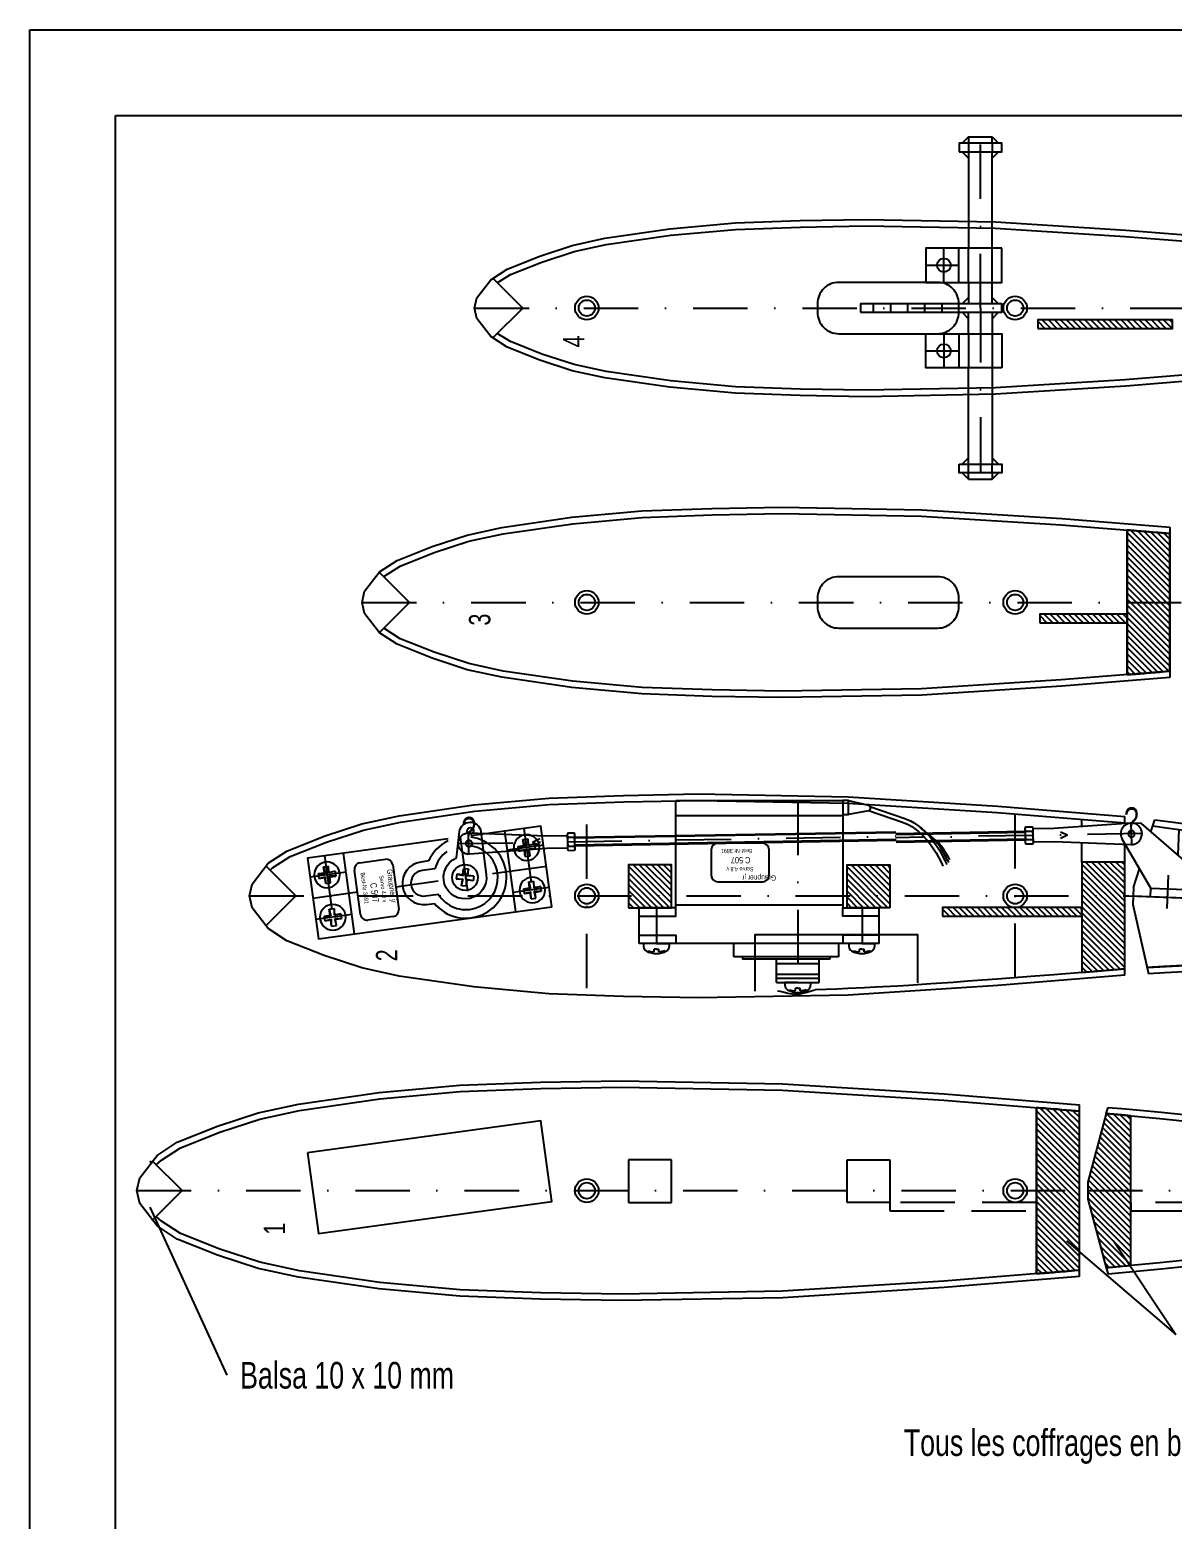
# Model space of a CAD drawing. Header units: millimetres. Extents: x 109 to 38194, y -453 to 956.
# Drawn here: x 135.9 to 402.6, y 608.4 to 956.3 of the extents above; entities that cross this region are included whole.
import ezdxf

# ---------------------------------------------------------------- set-up
doc = ezdxf.new("R2010")
doc.units = ezdxf.units.MM
doc.linetypes.add('DASHDOT', pattern=[25.4, 12.7, -6.35, 0, -6.35])
doc.linetypes.add('DASHED', pattern=[19.05, 12.7, -6.35])
for name, color, linetype in [('AXES$PRINCIP', 7, 'CONTINUOUS'), ('AXES$SECOND', 7, 'CONTINUOUS'), ('CARTOUCHE-1', 7, 'CONTINUOUS'), ('COTATION-2', 7, 'CONTINUOUS'), ('FORTS$PRINCIP$$T', 7, 'CONTINUOUS'), ('FORTS$SECOND', 7, 'CONTINUOUS'), ('HACHURAGE', 7, 'CONTINUOUS'), ('INDICATIONS', 7, 'CONTINUOUS'), ('POINTILLES', 7, 'CONTINUOUS'), ('TRAITS$FINS', 7, 'CONTINUOUS')]:
    doc.layers.add(name, color=color, linetype=linetype)
doc.styles.get("Standard").update_dxf_attribs({"font": 'txt', "width": 0.75})

# ---------------------------------------------------------------- blocks, each defined once
blk = doc.blocks.new('*O26')
at = {"layer": 'CARTOUCHE-1', "color": 5, "linetype": 'CONTINUOUS'}
for p, q in [((-3.726, -5.965), (-5.149, 4.438)), ((-3.867, 6.127), (2.078, 6.94)), ((3.767, 5.658), (5.191, -4.746)), ((3.908, -6.435), (-2.037, -7.248))]:
    blk.add_line(p, q, dxfattribs=at)
for centre, start, end in [((-3.663307, 4.641006), 97.789714, 187.789714), ((2.281327, 5.454232), 7.789714, 97.789714), ((-2.240161, -5.762102), 187.789714, 277.789714), ((3.704472, -4.948876), 277.789714, 7.789714)]:
    blk.add_arc(centre, 1.5, start, end, dxfattribs=at)
at = {"layer": 'CARTOUCHE-1', "color": 5, "linetype": 'CONTINUOUS', "width": 100, "attachment_point": 8, "rotation": 277.789714}
for s, insert, char_height in [('Graupner\\~jr', (2.560698, 0.570923), 1.25), ('Best-Nr.3891', (-3.25764, 0.13144), 1), ('C\\~507', (-1.214987, -0.929617), 1.5), ('Servo\\~4.8\\~v', (1.047229, -0.03676), 1)]:
    blk.add_mtext(s, dxfattribs=dict(at, insert=insert, char_height=char_height))
blk = doc.blocks.new('08CRST')
at = {"layer": 'INDICATIONS', "color": 94, "linetype": 'CONTINUOUS'}
for p, q in [((-7.375, 7.375), (-25.984, 7.375)), ((-25.984, 7.375), (-25.984, -7.362)), ((-25.984, 7.375), (-5.27, 5.283)), ((-7.375, 7.375), (-7.375, 25.984)), ((7.375, 25.984), (-7.375, 25.984)), ((-7.375, 25.984), (-5.27, 5.283)), ((-5.27, 5.283), (-7.375, 7.375)), ((-5.27, 5.283), (-7.375, 7.375)), ((7.362, 25.984), (5.27, 5.283)), ((5.27, 5.283), (7.362, 7.375)), ((25.984, 7.375), (5.27, 5.283)), ((5.27, 5.283), (7.362, 7.375)), ((7.375, 7.375), (7.375, 25.984)), ((25.984, 7.375), (7.375, 7.375)), ((25.984, 7.375), (25.984, -7.362)), ((-25.984, -7.362), (-5.27, -5.257)), ((-7.375, -7.362), (-25.984, -7.362)), ((-5.27, -5.257), (-7.375, -7.362)), ((-7.375, -25.984), (-5.27, -5.257)), ((-5.27, -5.257), (-7.375, -7.362)), ((-7.375, -25.984), (-7.375, -7.362)), ((7.375, -25.984), (-7.375, -25.984)), ((7.362, -25.984), (5.27, -5.257)), ((5.27, -5.257), (7.362, -7.362)), ((5.27, -5.257), (7.362, -7.362)), ((25.984, -7.362), (5.27, -5.257)), ((7.375, -25.984), (7.375, -7.362)), ((25.984, -7.362), (7.375, -7.362))]:
    blk.add_line(p, q, dxfattribs=at)
blk.add_circle((-0.004, 0.006), 39.242, dxfattribs=at)
blk = doc.blocks.new('SERVO')
at = {"layer": 'CARTOUCHE-1', "color": 5, "linetype": 'CONTINUOUS'}
blk.add_lwpolyline([(4.336, 2.488), (6.363, 2.493), (10.492, 2.497), (10.501182, 2.500156, -0.886757), (11.096243, -2.427935), (11.097, -2.434), (1.184, -4.86), (1.191147, -4.856391, -2.000564), (4.331023, 2.500377)], format="xyb", dxfattribs=at)
for centre in [(8.001158, 0.000082), (11.001217, 0.000112)]:
    blk.add_circle(centre, 0.750015, dxfattribs=at)
at = {"layer": 'CARTOUCHE-1', "color": 7, "linetype": 'CONTINUOUS', "xscale": 0.076462, "yscale": 0.076462, "rotation": 270.031405}
blk.add_blockref('08CRST', (0, 0), dxfattribs=at)
blk = doc.blocks.new('BARRE1')
at = {"layer": 'FORTS$SECOND', "color": 172, "linetype": 'DASHDOT'}
for p, q in [((-2.439, 0.008), (99.711, 0.011)), ((-0.024, -2.499), (-0.001, 2.492))]:
    blk.add_line(p, q, dxfattribs=at)
at = {"layer": 'FORTS$SECOND', "color": 172, "linetype": 'CONTINUOUS'}
for p, q in [((16.556, 0.771), (14.894, 0.012)), ((16.576, -0.791), (14.894, 0.012)), ((23.011, 1.494), (23.016, -0.017)), ((24.637, 0.997), (23.174, 0.998)), ((23.016, -0.017), (23.01, -1.508)), ((23.155, -1.017), (24.626, -1.003))]:
    blk.add_line(p, q, dxfattribs=at)
for points in [[(0.125033, -2.502247, -0.048867), (-0.341434, -2.482444, -0.048761), (-0.795702, -2.37243, -0.048516), (-1.221223, -2.176212, -0.048173), (-1.602494, -1.90094, -0.047782), (-1.925627, -1.55664, -0.047403), (-2.17885, -1.155855, -0.047088), (-2.352937, -0.713187, -0.046879), (-2.441547, -0.244761, -0.046803), (-2.441452, 0.232358, -0.046871), (-2.352655, 0.700789, -0.047073), (-2.178391, 1.143467, -0.047384), (-1.925009, 1.544265, -0.047761), (-1.601739, 1.888583, -0.048152), (-1.220357, 2.163877, -0.0485), (-0.794758, 2.360118, -0.048751), (-0.340446, 2.470158, -0.048865), (0.126029, 2.489986)], [(23.158854, 0.993986, 0.047874), (23.030551, 0.331621, 0.047801), (23.030412, -0.343568, 0.047882), (23.158442, -1.005927)], [(23.170239, 1.993964, 0.050745), (23.08504, 1.839424, 0.050427), (23.032431, 1.670394, 0.050258), (23.014618, 1.493964, 0.050262), (23.032349, 1.317535, 0.05044), (23.08488, 1.148504, 0.050764), (23.170007, 0.993963)], [(24.621628, 0.994027, 0.050747), (24.706816, 1.148564, 0.050429), (24.759414, 1.31759, 0.05026), (24.777215, 1.494013, 0.050264), (24.759473, 1.670435, 0.050442), (24.706932, 1.839454, 0.050766), (24.621795, 1.993981)], [(24.632449, -1.005894, 0.047874), (24.760746, -0.343522, 0.047802), (24.760876, 0.331671, 0.047882), (24.632835, 0.994033)], [(23.16964, -1.005934, 0.050745), (23.084448, -1.160473, 0.050427), (23.031846, -1.329501, 0.050258), (23.01404, -1.505927, 0.050262), (23.031776, -1.682352, 0.05044), (23.084311, -1.851377, 0.050764), (23.169441, -2.005912)], [(24.62103, -2.005871, 0.050747), (24.706225, -1.851333, 0.050429), (24.75883, -1.682305, 0.05026), (24.776637, -1.505878, 0.050264), (24.7589, -1.329452, 0.050442), (24.706363, -1.160427, 0.050766), (24.621229, -1.005894)]]:
    blk.add_lwpolyline(points, format="xyb", dxfattribs=at)
blk.add_lwpolyline([(-0.002588, 0.743891, 0.050178), (-0.145845, 0.730241, 0.050014), (-0.28375, 0.688292, 0.049712), (-0.411003, 0.619657, 0.049323), (-0.522715, 0.526974, 0.048909), (-0.614591, 0.413803, 0.048533), (-0.683102, 0.284494, 0.048249), (-0.725615, 0.144017, 0.048096), (-0.740495, -0.002231, 0.048096), (-0.727171, -0.148629, 0.048249), (-0.686155, -0.28955, 0.048533), (-0.619023, -0.41958, 0.048909), (-0.528356, -0.533722, 0.049323), (-0.417636, -0.627589, 0.049712), (-0.29112, -0.697573, 0.050014), (-0.153669, -0.740986, 0.050178), (-0.010565, -0.756159, 0.050178), (0.132692, -0.742509, 0.050014), (0.270597, -0.70056, 0.049712), (0.397851, -0.631925, 0.049323), (0.509562, -0.539242, 0.048909), (0.601439, -0.426071, 0.048533), (0.66995, -0.296762, 0.048249), (0.712462, -0.156285, 0.048096), (0.727342, -0.010037, 0.048096), (0.714018, 0.13636, 0.048249), (0.673002, 0.277282, 0.048533), (0.605871, 0.407312, 0.048909), (0.515203, 0.521454, 0.049323), (0.404484, 0.61532, 0.049712), (0.277967, 0.685305, 0.050014), (0.140516, 0.728718, 0.050178)], format="xyb", close=True, dxfattribs=at)
for points in [[(0.13, 2.495), (18.1, 1.505), (22.987, 1.504)], [(23.025, -1.75), (23.162, -2.015), (24.636, -2.013), (24.77, -1.748), (24.768, -0.014), (24.758, 1.739), (24.632, 2.001), (23.151, 1.983), (22.998, 1.743), (23.016, -0.017), (23.025, -1.75)], [(22.984, -1.508), (18.1, -1.511), (0.114, -2.495)]]:
    blk.add_lwpolyline(points, dxfattribs=at)
at = {"layer": 'TRAITS$FINS', "color": 172, "linetype": 'CONTINUOUS'}
for p, q in [((99.724, 0.822), (24.704, 0.797)), ((99.724, 1.015), (24.783, 0.996)), ((99.753, -0.986), (24.771, -1.006)), ((99.744, -0.773), (24.773, -0.798))]:
    blk.add_line(p, q, dxfattribs=at)
blk = doc.blocks.new('BARRE2')
at = {"layer": 'FORTS$SECOND', "color": 172, "linetype": 'DASHDOT'}
for p, q in [((2.468, 0.044), (-54.982, 0.015)), ((0.026, -2.48), (0.022, 2.509))]:
    blk.add_line(p, q, dxfattribs=at)
at = {"layer": 'FORTS$SECOND', "color": 172, "linetype": 'CONTINUOUS'}
for p, q in [((-24.609, 1.033), (-23.144, 1.016)), ((-22.982, 1.521), (-22.997, 0.02)), ((-22.997, 0.02), (-22.993, -1.48)), ((-16.556, 0.789), (-14.886, 0.024)), ((-16.546, -0.761), (-14.886, 0.024)), ((-23.132, -0.971), (-24.606, -0.977))]:
    blk.add_line(p, q, dxfattribs=at)
for points in [[(-23.001, -1.729), (-23.142, -1.984), (-24.624, -1.98), (-24.768, -1.711), (-24.765, 0.03), (-24.757, 1.755), (-24.625, 2.026), (-23.151, 2.029), (-23.005, 1.753), (-22.997, 0.02), (-23.001, -1.729)], [(-0.107, 2.513), (-18.085, 1.527), (-22.959, 1.527)], [(-22.97, -1.49), (-18.06, -1.477), (-0.106, -2.485)]]:
    blk.add_lwpolyline(points, dxfattribs=at)
for points in [[(-24.598806, 1.022003, -0.050747), (-24.683981, 1.176548, -0.050429), (-24.736565, 1.345578, -0.05026), (-24.754352, 1.522003, -0.050264), (-24.736595, 1.698423, -0.050442), (-24.68404, 1.867438, -0.050766), (-24.59889, 2.021958)], [(-24.609792, -0.977916, -0.047874), (-24.738034, -0.315534, -0.047802), (-24.738109, 0.35966, -0.047882), (-24.610013, 1.022011)], [(-23.147333, 2.02182, -0.050745), (-23.062147, 1.867273, -0.050427), (-23.009552, 1.698239, -0.050258), (-22.991754, 1.521808, -0.050262), (-23.0095, 1.34538, -0.05044), (-23.062045, 1.176354, -0.050764), (-23.147185, 1.02182)], [(-23.136031, 1.021841, -0.047874), (-23.007783, 0.359466, -0.047801), (-23.0077, -0.315723, -0.047882), (-23.135786, -0.978072)], [(-0.102501, -2.476299, 0.048867), (0.363968, -2.456535, 0.048761), (0.818245, -2.346558, 0.048516), (1.243782, -2.150376, 0.048173), (1.625077, -1.875135, 0.047782), (1.948238, -1.530862, 0.047403), (2.201494, -1.130098, 0.047088), (2.375617, -0.687444, 0.046879), (2.464266, -0.219026, 0.046803), (2.464211, 0.258094, 0.046871), (2.375453, 0.726532, 0.047073), (2.201226, 1.169224, 0.047384), (1.947877, 1.570044, 0.047761), (1.624635, 1.914388, 0.048152), (1.243277, 2.189714, 0.0485), (0.817694, 2.38599, 0.048751), (0.363391, 2.496067, 0.048865), (-0.103082, 2.515935)], [(-24.598456, -1.977895, -0.050747), (-24.683638, -1.823349, -0.050429), (-24.736229, -1.654317, -0.05026), (-24.754022, -1.477889, -0.050264), (-24.73627, -1.301464, -0.050442), (-24.683719, -1.132444, -0.050766), (-24.598573, -0.977917)], [(-23.146984, -0.978078, -0.050745), (-23.061805, -1.132624, -0.050427), (-23.009216, -1.301656, -0.050258), (-22.991424, -1.478084, -0.050262), (-23.009175, -1.654507, -0.05044), (-23.061724, -1.823528, -0.050764), (-23.146867, -1.978055)]]:
    blk.add_lwpolyline(points, format="xyb", dxfattribs=at)
blk.add_lwpolyline([(0.025389, 0.769829, 0.050178), (-0.117716, 0.754667, 0.050014), (-0.255171, 0.711266, 0.049712), (-0.381693, 0.641292, 0.049323), (-0.49242, 0.547434, 0.048909), (-0.583097, 0.4333, 0.048533), (-0.65024, 0.303276, 0.048249), (-0.691267, 0.162358, 0.048096), (-0.704603, 0.015961, 0.048096), (-0.689735, -0.130288, 0.048249), (-0.647234, -0.270769, 0.048533), (-0.578734, -0.400083, 0.048909), (-0.486867, -0.513261, 0.049323), (-0.375163, -0.605954, 0.049712), (-0.247915, -0.6746, 0.050014), (-0.110014, -0.71656, 0.050178), (0.033242, -0.730222, 0.050178), (0.176347, -0.715061, 0.050014), (0.313802, -0.671659, 0.049712), (0.440324, -0.601685, 0.049323), (0.551051, -0.507828, 0.048909), (0.641728, -0.393694, 0.048533), (0.708871, -0.263669, 0.048249), (0.749899, -0.122751, 0.048096), (0.763235, 0.023645, 0.048096), (0.748366, 0.169894, 0.048249), (0.705866, 0.310375, 0.048533), (0.637365, 0.43969, 0.048909), (0.545498, 0.552868, 0.049323), (0.433794, 0.645561, 0.049712), (0.306547, 0.714207, 0.050014), (0.168645, 0.756167, 0.050178)], format="xyb", close=True, dxfattribs=at)
at = {"layer": 'TRAITS$FINS', "color": 172, "linetype": 'CONTINUOUS'}
for p, q in [((-54.968, 1.015), (-24.756, 1.023)), ((-54.968, 0.805), (-24.665, 0.812)), ((-54.967, -0.994), (-24.757, -0.98)), ((-54.962, -0.783), (-24.75, -0.773))]:
    blk.add_line(p, q, dxfattribs=at)
blk = doc.blocks.new('DERIV')
at = {"layer": 'HACHURAGE', "color": 116, "linetype": 'CONTINUOUS'}
for p, q in [((4.534, 15.182), (5.292, 18.007)), ((2.25, 17.002), (0.047, 17.006)), ((21.01, 2.008), (2.25, 17.002)), ((10.996, 15.965), (10.999, 10.013)), ((5.011, 2), (-2.117, 13.18)), ((1.006, 2.006), (2.186, 6.422)), ((9.01, -2.633), (9.01, 5.199)), ((17.02, -5.405), (17.019, 5.208)), ((0, 0), (144.064, -0.004)), ((1.006, 2.006), (1.002, -1.999)), ((144.068, -0.635), (144.066, 0.632)), ((1.002, -1.999), (5.288, -18.004))]:
    blk.add_line(p, q, dxfattribs=at)
for points in [[(5.292, 18.01), (9.067481, 17.66014), (16.617134, 16.937629), (24.164605, 16.185547), (29.194782, 15.668214), (32.547488, 15.316409), (39.250908, 14.596586), (46.159329, 13.832107), (49.612311, 13.441175), (54.790195, 12.843566), (62.553319, 11.921116), (70.31181, 10.966188), (74.189252, 10.47611), (78.076116, 9.976105), (85.846126, 8.951638), (93.611206, 7.897242), (98.785204, 7.179272), (109.126713, 5.711524), (126.59155, 3.171448), (144.066, 0.632)], [(4.889, 16.538), (8.69564, 16.186755), (16.303236, 15.461116), (23.904299, 14.705331), (28.968665, 14.185153), (32.343791, 13.831264), (39.091856, 13.106775), (45.994867, 12.342605), (49.445378, 11.951719), (54.619749, 11.354105), (62.377793, 10.431625), (70.131068, 9.47686), (74.005721, 8.987014), (77.889619, 8.487372), (85.653393, 7.463942), (93.412276, 6.410809), (98.582426, 5.693693), (108.917632, 4.227384), (126.37835, 1.688839), (143.212, -0.755)], [(0.995, 0), (1.002, -1.999), (4.894, -16.532), (21.013, -15.043), (21.013, 0.008), (0.995, 0)], [(138.006, -0.003), (126.383489, -1.687239), (108.91957, -4.225655), (98.580299, -5.692465), (93.408451, -6.409772), (85.647613, -7.463214), (77.882771, -8.487081), (73.998736, -8.987025), (70.124226, -9.477241), (62.371819, -10.432886), (54.614903, -11.356292), (49.441126, -11.954468), (45.990832, -12.345675), (39.087586, -13.110291), (32.338369, -13.834838), (28.962629, -14.188534), (23.89776, -14.708037), (16.297987, -15.461688), (8.695802, -16.183467), (4.894, -16.532)], [(144.068, -0.635), (126.596549, -3.175073), (114.953186, -4.873301), (109.129443, -5.714587), (98.78638, -7.179715), (93.612039, -7.896462), (85.846826, -8.949389), (78.076966, -9.973104), (74.190221, -10.4731), (70.312901, -10.963445), (62.554631, -11.919502), (54.79168, -12.843393), (49.613872, -13.441851), (46.160918, -13.833199), (39.25249, -14.597921), (32.548931, -15.317036), (29.196045, -15.668214), (24.165381, -16.1844), (16.616487, -16.934625), (9.064284, -17.655607), (5.287, -18.005)]]:
    blk.add_lwpolyline(points, dxfattribs=at)
blk.add_lwpolyline([(-0.749703, 14.499476, 0.049127), (-0.735189, 14.353162, 0.049127), (-0.692409, 14.21249, 0.049127), (-0.623007, 14.082868, 0.049127), (-0.529651, 13.969275, 0.049127), (-0.415928, 13.876078, 0.049127), (-0.286208, 13.806859, 0.049127), (-0.145477, 13.764276, 0.049127), (0.000858, 13.749967, 0.049127), (0.147173, 13.764481, 0.049127), (0.287844, 13.807261, 0.049127), (0.417467, 13.876663, 0.049127), (0.531059, 13.970019, 0.049127), (0.624256, 14.083742, 0.049127), (0.693476, 14.213462, 0.049127), (0.736059, 14.354193, 0.049127), (0.750368, 14.500528, 0.049127), (0.735853, 14.646843, 0.049127), (0.693073, 14.787514, 0.049127), (0.623672, 14.917137, 0.049127), (0.530316, 15.030729, 0.049127), (0.416592, 15.123926, 0.049127), (0.286873, 15.193146, 0.049127), (0.146141, 15.235729, 0.049127), (-0.000194, 15.250038, 0.049127), (-0.146508, 15.235523, 0.049127), (-0.28718, 15.192743, 0.049127), (-0.416802, 15.123342, 0.049127), (-0.530395, 15.029986, 0.049127), (-0.623591, 14.916262, 0.049127), (-0.692811, 14.786543, 0.049127), (-0.735394, 14.645811, 0.049127)], format="xyb", close=True, dxfattribs=at)
blk.add_lwpolyline([(21.013, 0.008), (5.011, -0.005), (5.011, 2), (21.01, 2.008)], close=True, dxfattribs=at)
blk.add_arc((0.001103, 14.50028), 2.500448, 88.948169, 211.93575, dxfattribs=at)
blk = doc.blocks.new('08CRSS')
at = {"layer": 'INDICATIONS', "color": 94, "linetype": 'CONTINUOUS'}
for p, q in [((-22.072, 25.995), (-24.688, 25.995)), ((-17.26, 0), (-17.26, 6.878)), ((-17.26, 0), (-17.26, -6.878)), ((0, 39.254), (-8.238, 39.254)), ((0, 0), (0, 39.254)), ((0, 0), (0, -39.228)), ((-22.072, -25.969), (-24.688, -25.969)), ((0, -39.228), (-8.238, -39.228))]:
    blk.add_line(p, q, dxfattribs=at)
for points in [[(-25.101486, 7.452114, 0.007959), (-21.182356, 7.105747, 0.007954), (-17.252802, 6.884177)], [(-22.074224, 25.990227, 0.022186), (-24.001661, 16.779708, 0.02227), (-25.101484, 7.452117)], [(-25.101486, -7.439038, -0.007959), (-21.182356, -7.092671, -0.007954), (-17.252802, -6.871101)], [(-22.074224, -25.977151, -0.022186), (-24.001661, -16.766632, -0.02227), (-25.101484, -7.439041)]]:
    blk.add_lwpolyline(points, format="xyb", dxfattribs=at)
for centre, radius, start, end in [((32.657222, 0.006538), 62.965367, 150.249481, 180), ((32.657222, 0.006538), 62.965367, 180, 209.750519), ((-8.226636, 23.374081), 15.874689, 90, 150.249481), ((-8.226636, -23.361004), 15.874689, 209.750519, 270)]:
    blk.add_arc(centre, radius, start, end, dxfattribs=at)
blk = doc.blocks.new('*O36')
at = {"layer": 'TRAITS$FINS', "color": 5, "linetype": 'CONTINUOUS'}
for p, q in [((5.406, 4.5), (-5.094, 4.5)), ((-6.594, 3), (-6.594, -3)), ((6.906, -3), (6.906, 3)), ((-5.094, -4.5), (5.406, -4.5))]:
    blk.add_line(p, q, dxfattribs=at)
for centre, start, end in [((-5.0945, 3.0005), 90, 180), ((5.4055, 3.0005), 0, 90), ((-5.0945, -2.9995), 180, 270), ((5.4055, -2.9995), 270, 360)]:
    blk.add_arc(centre, 1.5, start, end, dxfattribs=at)
at = {"layer": 'TRAITS$FINS', "color": 5, "linetype": 'CONTINUOUS', "width": 100, "attachment_point": 8, "rotation": 180}
for s, insert, char_height in [('Best-Nr.3891', (-0.67, 3.21), 1), ('C\\~507', (0.26, 1.33), 1.5), ('Servo\\~4.8\\~v', (0.097, -1.032), 1), ('Graupner\\~jr', (4.583, -2.614), 1.25)]:
    blk.add_mtext(s, dxfattribs=dict(at, insert=insert, char_height=char_height))
blk = doc.blocks.new('*O43')
at = {"layer": 'COTATION-2', "color": 166, "linetype": 'CONTINUOUS', "insert": (-137.654, 3.109), "char_height": 6.219, "width": 100, "attachment_point": 1}
blk.add_mtext('Tous\\~les\\~coffrages\\~en\\~balsa\\~plume\\~1.5\\~mm', dxfattribs=at)
blk = doc.blocks.new('*D49')
at = {"layer": 'COTATION-2', "color": 196, "linetype": 'CONTINUOUS'}
blk.add_line((0, 0), (25.492, -21.85), dxfattribs=at)
blk = doc.blocks.new('*D50')
at = {"layer": 'COTATION-2', "color": 196, "linetype": 'CONTINUOUS'}
blk.add_line((0, 0), (14.567, -21.85), dxfattribs=at)
blk = doc.blocks.new('*D51')
at = {"layer": 'COTATION-2', "color": 196, "linetype": 'CONTINUOUS'}
blk.add_line((0, 0), (17.994, -39.217), dxfattribs=at)
blk = doc.blocks.new('*O56')
at = {"layer": 'COTATION-2', "color": 166, "linetype": 'CONTINUOUS', "insert": (3.109, 3.109), "char_height": 6.219, "width": 100, "attachment_point": 1}
blk.add_mtext('Balsa\\~10\\~x\\~10\\~mm', dxfattribs=at)

msp = doc.modelspace()

# ---------------------------------------------------------------- linework, layer by layer
at = {"layer": 'AXES$PRINCIP', "color": 5, "linetype": 'DASHDOT'}
for p, q in [((315.17, 776.24), (315.17, 733.74)), ((282.17, 751.24), (282.17, 742.84)), ((330.17, 751.24), (330.17, 742.84)), ((310.17, 734.74), (320.17, 734.74))]:
    msp.add_line(p, q, dxfattribs=at)
at = {"layer": 'AXES$SECOND', "color": 116, "linetype": 'DASHDOT'}
for p, q in [((239.74, 891.31), (543.49, 891.31)), ((213.45, 822.55), (540.13, 822.55)), ((265.92, 732.45), (265.92, 775.55)), ((365.92, 734.87), (365.92, 773.13)), ((160.89, 685.14), (380.92, 685.14)), ((382.91, 685.14), (537.85, 685.14))]:
    msp.add_line(p, q, dxfattribs=at)
at = {"layer": 'AXES$SECOND', "color": 116, "linetype": 'CONTINUOUS'}
msp.add_lwpolyline([(310.46, 731.8), (310.96, 731.71), (311.97, 731.49), (312.86, 731.29), (313.3, 731.21), (313.97, 731.11), (314.42, 731.07), (314.64, 731.06), (314.97, 731.06), (315.44, 731.1), (315.76, 731.14), (315.97, 731.17), (316.39, 731.26), (317.02, 731.42), (318.28, 731.79), (318.91, 731.96), (319.22, 732.04)], dxfattribs=at)
at = {"layer": 'AXES$SECOND', "color": 116, "linetype": 'DASHED'}
for points in [[(275.67, 682.37), (285.67, 682.37), (285.67, 692.37), (275.67, 692.37)], [(336.67, 682.37), (326.67, 682.37), (326.67, 692.37), (336.67, 692.37)], [(336.67, 680.39), (370.92, 680.39), (370.92, 682.39), (336.67, 682.39)], [(392.91, 680.39), (468.55, 680.39), (468.55, 682.39), (392.91, 682.39)]]:
    msp.add_lwpolyline(points, close=True, dxfattribs=at)
at = {"layer": 'AXES$SECOND', "color": 116, "linetype": 'CONTINUOUS'}
for centre, radius in [((265.92, 891.31), 2.75), ((265.92, 891.31), 1.88), ((365.92, 891.31), 2.75), ((365.92, 891.31), 1.88), ((265.92, 822.55), 2.75), ((365.92, 822.55), 2.75), ((265.92, 822.55), 1.88), ((365.92, 822.55), 1.88), ((265.92, 754), 2.75), ((265.92, 754), 1.88), ((365.92, 754), 2.75), ((365.92, 754), 1.88), ((265.92, 685.14), 2.75), ((265.92, 685.14), 1.88), ((365.92, 685.14), 2.75), ((365.92, 685.14), 1.88)]:
    msp.add_circle(centre, radius, dxfattribs=at)
at = {"layer": 'CARTOUCHE-1', "color": 5, "linetype": 'CONTINUOUS'}
for p, q in [((249.35, 750.31), (246.78, 769.13)), ((211.7, 745.16), (209.13, 763.98)), ((228.26, 753.98), (231.26, 754.39))]:
    msp.add_line(p, q, dxfattribs=at)
at = {"layer": 'CARTOUCHE-1', "color": 250, "linetype": 'CONTINUOUS'}
for points in [[(135.89, 956.31), (1775.89, 956.31), (1775.89, 115.31), (135.89, 115.31)], [(135.89, 956.31), (1775.89, 956.31), (1775.89, 115.31), (135.89, 115.31)], [(155.89, 936.31), (1755.89, 936.31), (1755.89, 135.31), (155.89, 135.31)]]:
    msp.add_lwpolyline(points, close=True, dxfattribs=at)
at = {"layer": 'CARTOUCHE-1', "color": 5, "linetype": 'CONTINUOUS'}
msp.add_lwpolyline([(233.58, 767.33), (200.71, 762.83), (203.28, 744), (257.77, 751.46), (255.2, 770.28), (238.85, 768.05)], dxfattribs=at)
for points in [[(228.98, 762.15), (227.17, 761.91, 0.999991), (228.53, 752), (230.34, 752.25)], [(230.44, 760.34), (227.45, 759.93, 0.999991), (228.26, 753.98), (231.26, 754.39)]]:
    msp.add_lwpolyline(points, format="xyb", dxfattribs=at)
for radius, start, end in [(9.5, 115.7711, 156.0337), (9.5, 219.5458, 82.5322), (7.5, 211.3679, 78.3185), (7.5, 125.8235, 164.2115)]:
    msp.add_arc((237.66, 758.29), radius, start, end, dxfattribs=at)
at = {"layer": 'COTATION-2', "color": 116, "linetype": 'CONTINUOUS'}
for p, q in [((371.18, 888.22), (372.84, 886.56)), ((372.25, 888.56), (374.25, 886.56)), ((373.67, 888.56), (375.67, 886.56)), ((375.08, 888.56), (377.08, 886.56)), ((376.49, 888.56), (378.49, 886.56)), ((377.91, 888.56), (379.91, 886.56)), ((379.32, 888.56), (381.32, 886.56)), ((380.74, 888.56), (382.74, 886.56)), ((382.15, 888.56), (384.15, 886.56)), ((383.57, 888.56), (385.57, 886.56)), ((384.98, 888.56), (386.98, 886.56)), ((386.39, 888.56), (388.39, 886.56)), ((387.81, 888.56), (389.81, 886.56)), ((389.22, 888.56), (391.22, 886.56)), ((390.64, 888.56), (392.64, 886.56)), ((392.05, 888.56), (394.05, 886.56)), ((393.47, 888.56), (395.47, 886.56)), ((394.88, 888.56), (396.88, 886.56)), ((396.29, 888.56), (398.29, 886.56)), ((397.71, 888.56), (399.71, 886.56)), ((399.12, 888.56), (401.12, 886.56)), ((400.54, 888.56), (402.54, 886.56)), ((401.95, 888.56), (402.62, 887.89)), ((371.18, 886.81), (371.42, 886.56)), ((392.05, 838.85), (402.05, 828.85)), ((392.94, 839.37), (402.05, 830.26)), ((394.48, 839.25), (402.05, 831.68)), ((396.02, 839.12), (402.05, 833.09)), ((397.57, 838.99), (402.05, 834.5)), ((399.11, 838.86), (402.05, 835.92)), ((400.66, 838.73), (402.05, 837.33)), ((392.05, 837.43), (402.05, 827.43)), ((392.05, 836.02), (402.05, 826.02)), ((392.05, 834.6), (402.05, 824.6)), ((392.05, 833.19), (402.05, 823.19)), ((392.05, 831.78), (402.05, 821.78)), ((392.05, 830.36), (402.05, 820.36)), ((392.05, 828.95), (402.05, 818.95)), ((392.05, 827.53), (402.05, 817.53)), ((392.05, 826.12), (402.05, 816.12)), ((392.05, 824.71), (402.05, 814.71)), ((392.05, 823.29), (402.05, 813.29)), ((392.05, 821.88), (402.05, 811.88)), ((371.65, 819.46), (373.31, 817.8)), ((371.65, 818.05), (371.89, 817.8)), ((372.72, 819.8), (374.72, 817.8)), ((374.13, 819.8), (376.13, 817.8)), ((375.55, 819.8), (377.55, 817.8)), ((376.96, 819.8), (378.96, 817.8)), ((378.38, 819.8), (380.38, 817.8)), ((379.79, 819.8), (381.79, 817.8)), ((381.21, 819.8), (383.21, 817.8)), ((382.62, 819.8), (384.62, 817.8)), ((384.03, 819.8), (386.03, 817.8)), ((385.45, 819.8), (387.45, 817.8)), ((386.86, 819.8), (388.86, 817.8)), ((388.28, 819.8), (390.28, 817.8)), ((389.69, 819.8), (391.69, 817.8)), ((391.1, 819.8), (392.05, 818.85)), ((392.05, 820.46), (402.05, 810.46)), ((392.05, 819.05), (402.05, 809.05)), ((392.05, 817.63), (402.05, 807.63)), ((392.05, 816.22), (401.8, 806.47)), ((392.05, 814.81), (400.5, 806.36)), ((392.05, 813.39), (399.19, 806.25)), ((392.05, 811.98), (397.89, 806.14)), ((392.05, 810.56), (396.58, 806.03)), ((392.05, 809.15), (395.28, 805.92)), ((392.05, 807.73), (393.97, 805.82)), ((392.05, 806.32), (392.66, 805.71)), ((348.95, 750.91), (350.61, 749.25)), ((348.95, 749.5), (349.2, 749.25)), ((350.02, 751.25), (352.02, 749.25)), ((351.44, 751.25), (353.44, 749.25)), ((352.85, 751.25), (354.85, 749.25)), ((354.27, 751.25), (356.27, 749.25)), ((355.68, 751.25), (357.68, 749.25)), ((357.1, 751.25), (359.1, 749.25)), ((358.51, 751.25), (360.51, 749.25)), ((359.92, 751.25), (361.92, 749.25)), ((361.34, 751.25), (363.34, 749.25)), ((362.75, 751.25), (364.75, 749.25)), ((364.17, 751.25), (366.17, 749.25)), ((365.58, 751.25), (367.58, 749.25)), ((367, 751.25), (369, 749.25)), ((368.41, 751.25), (370.41, 749.25)), ((369.82, 751.25), (371.82, 749.25)), ((371.24, 751.25), (373.24, 749.25)), ((372.65, 751.25), (374.65, 749.25)), ((374.07, 751.25), (376.07, 749.25)), ((375.48, 751.25), (377.48, 749.25)), ((376.89, 751.25), (378.89, 749.25)), ((378.31, 751.25), (380.31, 749.25)), ((379.72, 751.25), (381.49, 749.49)), ((381.14, 751.25), (381.49, 750.9)), ((370.92, 703.79), (380.92, 693.79)), ((371.65, 704.48), (380.92, 695.21)), ((373.19, 704.35), (380.92, 696.62)), ((374.73, 704.22), (380.92, 698.04)), ((376.28, 704.09), (380.92, 699.45)), ((377.82, 703.96), (380.92, 700.87)), ((379.37, 703.82), (380.92, 702.28)), ((370.92, 702.38), (380.92, 692.38)), ((370.92, 700.97), (380.92, 690.97)), ((370.92, 699.55), (380.92, 689.55)), ((370.92, 698.14), (380.92, 688.14)), ((370.92, 696.72), (380.92, 686.72)), ((370.92, 695.31), (380.92, 685.31)), ((370.92, 693.89), (380.92, 683.89)), ((370.92, 692.48), (380.92, 682.48)), ((370.92, 691.07), (380.92, 681.07)), ((370.92, 689.65), (380.92, 679.65)), ((370.92, 688.24), (380.92, 678.24)), ((370.92, 686.82), (380.92, 676.82)), ((370.92, 685.41), (380.92, 675.41)), ((370.92, 684), (380.92, 674)), ((370.92, 682.58), (380.92, 672.58)), ((370.92, 681.17), (380.92, 671.17)), ((370.92, 679.75), (380.92, 669.75)), ((370.92, 678.34), (380.92, 668.34)), ((370.92, 676.92), (380.92, 666.92)), ((370.92, 675.51), (379.93, 666.5)), ((370.92, 674.1), (378.63, 666.38)), ((370.92, 672.68), (377.33, 666.27)), ((370.92, 671.27), (376.02, 666.16)), ((370.92, 669.85), (374.72, 666.05)), ((370.92, 668.44), (373.41, 665.94)), ((370.92, 667.02), (372.11, 665.83))]:
    msp.add_line(p, q, dxfattribs=at)
for points in [[(412.62, 874.75), (391.72, 873.09), (361.33, 871.16), (330.93, 870.6), (315.73, 870.88), (300.53, 871.43), (285.33, 872.81), (270.14, 875.02), (262.54, 876.68), (254.94, 879.16), (247.34, 882.2), (243.54, 884.68), (240.26, 888.9), (239.74, 891.31), (240.26, 893.72), (243.54, 897.94), (247.34, 900.42), (254.94, 903.46), (262.54, 905.94), (270.14, 907.6), (285.33, 909.81), (300.53, 911.19), (315.73, 911.74), (330.93, 912.02), (361.33, 911.47), (391.72, 909.53), (412.62, 907.88)], [(245.03, 897.23), (248.07, 899.12), (255.45, 902.05), (262.93, 904.49), (270.43, 906.13), (285.51, 908.32), (300.63, 909.69), (315.77, 910.24), (330.94, 910.52), (361.26, 909.97), (391.61, 908.04), (412.62, 906.37)], [(412.62, 876.25), (391.61, 874.58), (361.26, 872.65), (330.94, 872.1), (315.77, 872.38), (300.63, 872.93), (285.51, 874.3), (270.43, 876.49), (262.93, 878.13), (255.45, 880.57), (248.07, 883.5), (245.03, 885.39)], [(402.05, 804.99), (376.79, 802.97), (344.13, 800.89), (311.46, 800.3), (295.12, 800.59), (278.79, 801.19), (262.46, 802.67), (246.12, 805.05), (237.96, 806.83), (229.79, 809.5), (221.62, 812.76), (217.54, 815.43), (214.02, 819.97), (213.45, 822.55), (214.02, 825.14), (217.54, 829.67), (221.62, 832.34), (229.79, 835.61), (237.96, 838.28), (246.12, 840.06), (262.46, 842.43), (278.79, 843.92), (295.12, 844.51), (311.46, 844.81), (344.13, 844.21), (376.79, 842.14), (402.05, 840.12)], [(218.53, 828.57), (218.55, 828.58), (222.36, 831.04), (230.3, 834.2), (238.35, 836.83), (246.42, 838.59), (262.63, 840.94), (278.88, 842.42), (295.16, 843.01), (311.47, 843.31), (344.06, 842.71), (376.68, 840.64), (402.05, 838.61)], [(402.05, 838.61), (401.68, 838.64), (401.19, 838.69), (400.94, 838.71), (400.2, 838.77), (399.87, 838.8), (399.43, 838.83), (399.21, 838.85), (398.72, 838.89), (397.98, 838.96), (397.65, 838.98), (397.21, 839.02), (396.99, 839.04), (396.5, 839.08), (396, 839.12), (395.35, 839.17), (395.02, 839.2), (394.69, 839.23), (394.25, 839.26), (394.03, 839.28), (393.59, 839.32), (393, 839.37), (392.71, 839.39), (392.05, 839.44)], [(392.05, 839.44), (392.05, 805.66)], [(402.05, 806.49), (402.05, 838.61)], [(402.05, 806.49), (376.68, 804.46), (344.06, 802.39), (311.47, 801.8), (295.16, 802.09), (278.88, 802.68), (262.63, 804.16), (246.42, 806.52), (238.35, 808.27), (230.3, 810.91), (222.36, 814.07), (218.55, 816.52), (218.53, 816.53)], [(392.05, 805.66), (392.93, 805.73), (393.37, 805.77), (394.03, 805.82), (394.69, 805.88), (395.02, 805.9), (395.68, 805.96), (396, 805.98), (396.5, 806.02), (397.16, 806.08), (397.49, 806.11), (397.98, 806.15), (398.72, 806.21), (399.38, 806.27), (399.71, 806.29), (400.2, 806.34), (400.94, 806.4), (401.68, 806.46), (402.05, 806.49)], [(305.21, 731.72), (305.21, 744.94), (343.14, 744.94), (343.14, 733.67)], [(380.91, 665.08), (349.37, 662.54), (311.67, 660.14), (273.97, 659.45), (255.13, 659.8), (236.28, 660.48), (217.43, 662.2), (198.58, 664.94), (189.16, 666.99), (179.74, 670.07), (170.31, 673.84), (165.6, 676.92), (161.54, 682.15), (160.89, 685.14), (161.54, 688.12), (165.6, 693.35), (170.31, 696.43), (179.74, 700.2), (189.16, 703.28), (198.58, 705.33), (217.43, 708.08), (236.28, 709.79), (255.13, 710.47), (273.97, 710.82), (311.67, 710.13), (349.37, 707.73), (380.91, 705.2)], [(165.42, 691.16), (166.61, 692.26), (171.05, 695.13), (180.25, 698.79), (189.56, 701.83), (198.88, 703.86), (217.61, 706.59), (236.37, 708.29), (255.17, 708.97), (273.98, 709.32), (311.61, 708.63), (349.26, 706.24), (380.92, 703.69)], [(380.92, 703.69), (380.55, 703.72), (380.05, 703.77), (379.8, 703.79), (379.06, 703.85), (378.57, 703.89), (377.91, 703.95), (377.58, 703.98), (376.84, 704.04), (376.35, 704.08), (375.69, 704.14), (375.36, 704.17), (374.87, 704.21), (374.21, 704.26), (373.88, 704.29), (372.89, 704.37), (372.23, 704.43), (371.35, 704.5), (370.92, 704.54)], [(370.92, 704.54), (370.92, 665.73)], [(380.92, 666.58), (380.92, 703.69)], [(387.2, 703.13), (391.36, 702.75), (399.68, 701.96), (407.99, 701.14), (413.53, 700.57), (417.22, 700.19), (424.6, 699.39), (432.05, 698.57), (435.77, 698.15), (441.35, 697.5), (449.72, 696.51), (458.08, 695.48), (462.27, 694.95), (466.46, 694.41), (474.83, 693.3), (483.21, 692.17), (488.79, 691.39), (499.94, 689.81), (506.22, 688.91), (518.78, 687.07), (537.63, 684.34)], [(387.6, 704.6), (391.73, 704.22), (399.99, 703.44), (408.25, 702.62), (413.76, 702.06), (417.43, 701.67), (424.76, 700.89), (432.21, 700.06), (435.94, 699.64), (441.53, 698.99), (449.9, 698), (458.27, 696.96), (462.45, 696.44), (466.65, 695.9), (475.03, 694.79), (483.41, 693.65), (488.99, 692.88), (500.15, 691.3), (506.43, 690.39), (519, 688.56), (537.85, 685.82)], [(537.63, 685.94), (518.78, 683.2), (506.22, 681.36), (499.94, 680.46), (488.79, 678.88), (483.21, 678.1), (474.83, 676.97), (466.46, 675.86), (462.27, 675.32), (458.08, 674.79), (449.72, 673.76), (441.35, 672.77), (435.77, 672.12), (432.05, 671.7), (424.6, 670.88), (417.22, 670.08), (413.53, 669.7), (407.99, 669.13), (399.68, 668.31), (391.36, 667.52), (387.2, 667.14)], [(537.85, 684.45), (519, 681.71), (506.43, 679.88), (500.15, 678.97), (488.99, 677.39), (483.41, 676.62), (475.03, 675.48), (466.65, 674.37), (462.45, 673.83), (458.27, 673.31), (449.9, 672.27), (441.53, 671.28), (435.94, 670.63), (432.21, 670.21), (424.76, 669.38), (417.43, 668.6), (413.76, 668.21), (408.25, 667.65), (399.99, 666.83), (391.73, 666.05), (387.6, 665.67)], [(380.92, 666.58), (349.26, 664.03), (311.61, 661.64), (273.98, 660.95), (255.17, 661.3), (236.37, 661.98), (217.61, 663.68), (198.88, 666.41), (189.56, 668.44), (180.25, 671.48), (171.05, 675.14), (166.61, 678.01), (165.42, 679.11)], [(370.92, 665.73), (371.79, 665.81), (372.23, 665.84), (372.89, 665.9), (373.88, 665.98), (374.87, 666.06), (375.36, 666.1), (376.35, 666.19), (376.84, 666.23), (377.58, 666.29), (378.24, 666.35), (378.57, 666.38), (379.06, 666.42), (379.8, 666.48), (380.55, 666.55), (380.92, 666.58)]]:
    msp.add_lwpolyline(points, dxfattribs=at)
for points in [[(352.79, 892.31, 0.414214), (347.79, 897.31), (324.76, 897.31, 0.414214), (319.76, 892.31), (319.76, 890.31, 0.414214), (324.76, 885.31), (347.79, 885.31, 0.414214), (352.79, 890.31), (352.79, 892.31)], [(352.79, 823.55, 0.414214), (347.79, 828.55), (324.76, 828.55, 0.414214), (319.76, 823.55), (319.76, 821.55, 0.414214), (324.76, 816.55), (347.79, 816.55, 0.414214), (352.79, 821.55), (352.79, 823.55)]]:
    msp.add_lwpolyline(points, format="xyb", dxfattribs=at)
for points in [[(371.18, 886.56), (402.62, 886.56), (402.62, 888.56), (371.18, 888.56)], [(371.65, 817.8), (392.05, 817.8), (392.05, 819.8), (371.65, 819.8)], [(348.95, 749.25), (381.49, 749.25), (381.49, 751.25), (348.95, 751.25)], [(200.71, 693.96), (203.28, 675.14), (257.77, 682.59), (255.2, 701.42)]]:
    msp.add_lwpolyline(points, close=True, dxfattribs=at)
for centre in [(349.29, 901.31), (349.29, 881.31)]:
    msp.add_circle(centre, 1.6, dxfattribs=at)
at = {"layer": 'FORTS$PRINCIP$$T', "color": 5, "linetype": 'CONTINUOUS'}
for p, q in [((286.67, 776.24), (325.67, 776.24)), ((286.67, 751.24), (286.67, 776.24)), ((325.67, 776.24), (325.67, 751.24)), ((278.17, 742.84), (278.17, 751.24)), ((286.67, 751.24), (278.17, 751.24)), ((325.67, 751.24), (334.17, 751.24)), ((334.17, 742.84), (334.17, 751.24)), ((334.17, 742.84), (334.17, 751.24)), ((334.17, 742.84), (278.17, 742.84)), ((310.17, 733.74), (310.17, 738.24)), ((320.17, 733.74), (320.17, 738.24)), ((310.17, 733.74), (320.17, 733.74))]:
    msp.add_line(p, q, dxfattribs=at)
at = {"layer": 'FORTS$SECOND', "color": 26, "linetype": 'CONTINUOUS'}
for p, q in [((355.04, 931.31), (353.54, 929.81)), ((355.04, 931.31), (360.54, 931.31)), ((355.04, 931.31), (355.04, 929.81)), ((360.54, 929.81), (360.54, 931.31)), ((360.54, 931.31), (362.04, 929.81)), ((355.04, 926.31), (353.54, 927.81)), ((355.04, 927.81), (355.04, 905.31)), ((360.54, 905.31), (360.54, 927.81)), ((360.54, 926.31), (362.04, 927.81)), ((352.79, 897.31), (352.79, 905.31)), ((355.04, 897.31), (355.04, 892.31)), ((360.54, 892.31), (360.54, 897.31)), ((355.04, 893.81), (353.54, 892.31)), ((360.54, 893.81), (362.04, 892.31)), ((355.04, 888.81), (353.54, 890.31)), ((355.04, 885.31), (355.04, 890.31)), ((360.54, 890.31), (360.54, 885.31)), ((360.54, 888.81), (362.04, 890.31)), ((352.79, 885.31), (352.79, 877.31)), ((355.04, 854.81), (355.04, 877.31)), ((360.54, 877.31), (360.54, 854.81)), ((355.04, 856.31), (353.54, 854.81)), ((360.54, 856.31), (362.04, 854.81)), ((355.04, 851.31), (353.54, 852.81)), ((355.04, 851.31), (355.04, 852.81)), ((360.54, 852.81), (360.54, 851.31)), ((360.54, 851.31), (362.04, 852.81)), ((355.04, 851.31), (360.54, 851.31))]:
    msp.add_line(p, q, dxfattribs=at)
at = {"layer": 'FORTS$SECOND', "color": 26, "linetype": 'DASHED'}
for p, q in [((355.04, 929.81), (355.04, 927.81)), ((360.54, 929.81), (360.54, 927.81)), ((355.04, 897.31), (355.04, 905.31)), ((360.54, 897.31), (360.54, 905.31)), ((355.04, 885.31), (355.04, 877.31)), ((360.54, 885.31), (360.54, 877.31)), ((355.04, 852.81), (355.04, 854.81)), ((360.54, 852.81), (360.54, 854.81))]:
    msp.add_line(p, q, dxfattribs=at)
at = {"layer": 'FORTS$SECOND', "color": 26, "linetype": 'DASHDOT'}
for p, q in [((357.79, 891.31), (357.79, 931.31)), ((349.29, 897.31), (349.29, 905.31)), ((345.04, 901.31), (352.79, 901.31)), ((332.79, 892.31), (332.79, 890.31)), ((336.79, 892.31), (336.79, 890.31)), ((340.79, 892.31), (340.79, 890.31)), ((344.79, 892.31), (344.79, 890.31)), ((348.79, 892.31), (348.79, 890.31)), ((357.79, 891.31), (357.79, 851.31)), ((349.29, 885.31), (349.29, 877.31)), ((345.04, 881.31), (352.79, 881.31))]:
    msp.add_line(p, q, dxfattribs=at)
at = {"layer": 'FORTS$SECOND', "color": 116, "linetype": 'CONTINUOUS'}
for p, q in [((243.97, 898.29), (250.96, 891.31)), ((250.96, 891.31), (243.97, 884.33)), ((217.48, 829.62), (224.55, 822.55)), ((224.55, 822.55), (217.48, 815.48)), ((381.49, 770.2), (381.49, 771.9)), ((381.49, 761.9), (381.49, 766.48)), ((370.92, 665.73), (370.92, 704.54)), ((380.92, 665.08), (380.92, 705.2)), ((164.38, 692.21), (171.45, 685.14)), ((171.45, 685.14), (164.38, 678.06))]:
    msp.add_line(p, q, dxfattribs=at)
at = {"layer": 'FORTS$SECOND', "color": 5, "linetype": 'CONTINUOUS'}
for p, q in [((286.67, 772.74), (325.67, 772.74)), ((325.67, 751.84), (286.67, 751.84)), ((300.27, 739.74), (300.27, 742.84)), ((324.67, 742.84), (324.67, 739.74)), ((324.67, 739.74), (300.27, 739.74)), ((302.27, 739.74), (302.27, 739.24)), ((322.67, 739.24), (302.27, 739.24)), ((310.17, 738.24), (310.17, 739.24)), ((310.17, 738.24), (320.17, 738.24)), ((320.17, 738.24), (320.17, 739.24)), ((322.67, 739.74), (322.67, 739.24))]:
    msp.add_line(p, q, dxfattribs=at)
at = {"layer": 'FORTS$SECOND', "color": 5, "linetype": 'DASHDOT'}
for p, q in [((251.24, 769.74), (253.81, 750.92)), ((236.37, 767.71), (238.95, 748.88)), ((255.81, 765.82), (247.39, 764.67)), ((204.67, 763.37), (207.24, 744.55)), ((209.74, 759.52), (201.32, 758.37)), ((256.49, 760.87), (221.31, 756.06)), ((257.16, 755.92), (248.74, 754.76)), ((212.4, 754.84), (201.99, 753.42)), ((211.09, 749.61), (202.67, 748.46))]:
    msp.add_line(p, q, dxfattribs=at)
at = {"layer": 'FORTS$SECOND', "color": 26, "linetype": 'CONTINUOUS'}
for points in [[(352.81, 927.81), (362.79, 927.81), (362.79, 929.81), (352.81, 929.81)], [(362.79, 905.31), (345.04, 905.31), (345.04, 897.31), (362.79, 897.31), (362.79, 905.31)], [(329.8, 890.31), (362.79, 890.31), (362.79, 892.31), (329.8, 892.31)], [(362.79, 877.31), (345.04, 877.31), (345.04, 885.31), (362.79, 885.31), (362.79, 877.31)], [(352.81, 854.81), (362.79, 854.81), (362.79, 852.81), (352.81, 852.81)]]:
    msp.add_lwpolyline(points, close=True, dxfattribs=at)
at = {"layer": 'FORTS$SECOND', "color": 5, "linetype": 'CONTINUOUS'}
msp.add_lwpolyline([(325.67, 776.24), (325.67, 773.01), (327.05, 773.01), (327.05, 776.24)], close=True, dxfattribs=at)
for points in [[(327.05, 776.24), (331.71, 775.18), (331.8, 775.14), (331.86, 775.1), (331.89, 775.06), (331.94, 774.98), (331.97, 774.9), (332.02, 774.73), (332.04, 774.61), (332.04, 774.45), (332.04, 774.37), (332.01, 774.19), (331.95, 774.03), (331.91, 773.97), (331.84, 773.89), (331.76, 773.84), (331.71, 773.83), (327.05, 773.01)], [(331.65, 773.97), (339.58, 771.24), (340.93, 770.66), (341.78, 770.18), (343.38, 769.01), (344.13, 768.34), (345.5, 766.84), (346.73, 765.2), (347.46, 764.05), (348.7, 761.7), (349.07, 760.92)], [(331.97, 774.91), (340.14, 772.1), (341.52, 771.51), (342.41, 771.02), (344.05, 769.81), (344.82, 769.12), (346.24, 767.58), (347.5, 765.88), (348.26, 764.7), (349.54, 762.27), (349.97, 761.35)], [(350.4, 761.78), (350.13, 762.26), (349.63, 763.24), (349.17, 764.12), (348.94, 764.55), (348.57, 765.19), (348.3, 765.59), (348.16, 765.79), (347.94, 766.08), (347.79, 766.27), (347.47, 766.63), (347.14, 766.98), (346.92, 767.21), (346.45, 767.66), (346.09, 767.99), (345.35, 768.63), (343.84, 769.9), (343.11, 770.55)], [(350.65, 762.45), (350.41, 762.85), (349.94, 763.65), (349.53, 764.36), (349.32, 764.72), (348.99, 765.23), (348.63, 765.72), (348.43, 765.96), (348.09, 766.34), (347.84, 766.58), (347.33, 767.05), (346.8, 767.5), (345.7, 768.38), (345.16, 768.82), (344.89, 769.05)], [(278.17, 749.24), (286.67, 749.24), (286.67, 751.24)], [(334.17, 749.24), (325.67, 749.24), (325.67, 751.24)], [(278.17, 744.84), (286.67, 744.84), (286.67, 742.84)], [(334.17, 744.84), (325.67, 744.84), (325.67, 742.84)]]:
    msp.add_lwpolyline(points, dxfattribs=at)
at = {"layer": 'FORTS$SECOND', "color": 26, "linetype": 'CONTINUOUS'}
for centre in [(349.29, 901.31), (349.29, 881.31)]:
    msp.add_circle(centre, 1.6, dxfattribs=at)
at = {"layer": 'FORTS$SECOND', "color": 116, "linetype": 'CONTINUOUS'}
msp.add_point((164.07, 691.88), dxfattribs=at)
at = {"layer": 'HACHURAGE', "color": 116, "linetype": 'CONTINUOUS'}
for p, q in [((392.05, 805.66), (392.05, 839.44)), ((402.05, 840.12), (402.05, 804.99)), ((391.49, 770.89), (391.49, 772.56)), ((391.49, 761.9), (391.49, 766.07)), ((190.92, 761.07), (197.99, 754)), ((275.67, 760.9), (285.33, 751.24)), ((275.67, 759.48), (283.91, 751.24)), ((276.74, 761.24), (285.67, 752.31)), ((278.16, 761.24), (285.67, 753.72)), ((279.57, 761.24), (285.67, 755.14)), ((280.99, 761.24), (285.67, 756.55)), ((282.4, 761.24), (285.67, 757.97)), ((283.81, 761.24), (285.67, 759.38)), ((285.23, 761.24), (285.67, 760.8)), ((326.67, 760.76), (336.19, 751.24)), ((326.67, 759.34), (334.78, 751.24)), ((327.61, 761.24), (336.67, 752.17)), ((329.02, 761.24), (336.67, 753.59)), ((330.43, 761.24), (336.67, 755)), ((331.85, 761.24), (336.67, 756.42)), ((333.26, 761.24), (336.67, 757.83)), ((334.68, 761.24), (336.67, 759.24)), ((336.09, 761.24), (336.67, 760.66)), ((381.49, 761.37), (391.49, 751.37)), ((381.49, 759.96), (391.49, 749.96)), ((381.49, 758.54), (391.49, 748.54)), ((382.37, 761.9), (391.49, 752.79)), ((383.79, 761.9), (391.49, 754.2)), ((385.2, 761.9), (391.49, 755.61)), ((386.61, 761.9), (391.49, 757.03)), ((388.03, 761.9), (391.49, 758.44)), ((389.44, 761.9), (391.49, 759.86)), ((390.86, 761.9), (391.49, 761.27)), ((275.67, 758.07), (282.5, 751.24)), ((275.67, 756.65), (281.09, 751.24)), ((275.67, 755.24), (279.67, 751.24)), ((326.67, 757.93), (333.36, 751.24)), ((326.67, 756.52), (331.95, 751.24)), ((326.67, 755.1), (330.53, 751.24)), ((381.49, 757.13), (391.49, 747.13)), ((381.49, 755.71), (391.49, 745.71)), ((197.99, 754), (190.92, 746.93)), ((275.67, 753.82), (278.26, 751.24)), ((275.67, 752.41), (276.84, 751.24)), ((326.67, 753.69), (329.12, 751.24)), ((326.67, 752.27), (327.71, 751.24)), ((381.49, 754.3), (391.49, 744.3)), ((381.49, 752.89), (391.49, 742.89)), ((381.49, 751.47), (391.49, 741.47)), ((381.49, 750.06), (391.49, 740.06)), ((381.49, 748.64), (391.49, 738.64)), ((381.49, 747.23), (391.49, 737.23)), ((381.49, 745.82), (390.44, 736.86)), ((381.49, 744.4), (389.14, 736.75)), ((381.49, 742.99), (387.84, 736.64)), ((381.49, 741.57), (386.53, 736.53)), ((381.49, 740.16), (385.23, 736.42)), ((381.49, 738.74), (383.92, 736.31)), ((381.49, 737.33), (382.62, 736.2)), ((391.49, 735.44), (391.49, 736.95)), ((387.2, 703.13), (387.6, 704.6)), ((387.33, 703.12), (392.91, 697.54)), ((388.89, 702.98), (392.91, 698.96)), ((390.45, 702.84), (392.91, 700.37)), ((386.33, 699.88), (392.91, 693.3)), ((386.63, 701), (392.91, 694.71)), ((386.93, 702.11), (392.91, 696.13)), ((392.01, 702.69), (392.91, 701.78)), ((385.43, 696.54), (392.91, 689.06)), ((385.73, 697.65), (392.91, 690.47)), ((386.03, 698.77), (392.91, 691.88)), ((384.54, 693.19), (392.91, 684.81)), ((384.84, 694.31), (392.91, 686.23)), ((385.13, 695.42), (392.91, 687.64)), ((383.64, 689.85), (392.91, 680.57)), ((383.94, 690.96), (392.91, 681.99)), ((384.24, 692.08), (392.91, 683.4)), ((382.91, 686.33), (392.91, 676.33)), ((383.04, 687.61), (392.91, 677.74)), ((383.34, 688.73), (392.91, 679.16)), ((382.91, 684.91), (392.91, 674.91)), ((382.91, 683.5), (392.91, 673.5)), ((383.3, 681.7), (392.91, 672.09)), ((383.82, 679.77), (392.91, 670.67)), ((384.33, 677.84), (392.91, 669.26)), ((384.85, 675.91), (392.91, 667.84)), ((385.37, 673.97), (391.79, 667.56)), ((385.89, 672.04), (390.49, 667.44)), ((386.4, 670.11), (389.2, 667.32)), ((386.92, 668.18), (387.9, 667.2)), ((387.2, 667.14), (387.6, 665.67))]:
    msp.add_line(p, q, dxfattribs=at)
at = {"layer": 'HACHURAGE', "color": 116, "linetype": 'DASHDOT'}
msp.add_line((187.17, 754), (392.49, 754), dxfattribs=at)
at = {"layer": 'HACHURAGE', "color": 116, "linetype": 'CONTINUOUS'}
for points in [[(391.49, 735.44), (361.86, 733.05), (326.92, 730.83), (291.98, 730.2), (274.52, 730.51), (257.05, 731.15), (239.58, 732.74), (222.11, 735.28), (213.38, 737.18), (204.64, 740.04), (195.91, 743.53), (191.54, 746.38), (187.77, 751.23), (187.17, 754), (187.77, 756.76), (191.54, 761.62), (195.91, 764.47), (204.64, 767.96), (213.38, 770.82), (222.11, 772.72), (239.58, 775.26), (257.05, 776.85), (274.52, 777.48), (291.98, 777.8), (326.92, 777.17), (361.86, 774.94), (391.49, 772.56)], [(191.97, 760.02), (192.55, 760.53), (196.64, 763.17), (205.15, 766.55), (213.77, 769.37), (222.4, 771.25), (239.75, 773.77), (257.14, 775.35), (274.56, 775.98), (291.99, 776.3), (326.86, 775.67), (361.75, 773.45), (391.49, 771.05)], [(391.49, 736.95), (388.18, 736.66), (381.58, 736.11), (374.97, 735.57), (370.57, 735.22), (361.75, 734.55), (354.86, 734.04), (351.42, 733.79), (346.25, 733.44), (341.08, 733.1), (338.5, 732.94), (333.33, 732.65), (330.74, 732.52), (326.86, 732.33), (324.32, 732.22), (319.22, 732.03)], [(387.2, 703.13), (382.91, 687.14), (382.91, 683.14)], [(392.91, 702.61), (392.69, 702.63), (392.58, 702.64), (392.41, 702.65), (392.16, 702.68), (391.91, 702.7), (391.79, 702.71), (391.54, 702.74), (391.41, 702.75), (391.22, 702.77), (390.97, 702.79), (390.85, 702.8), (390.66, 702.82), (390.38, 702.84), (390.12, 702.87), (390, 702.88), (389.81, 702.9), (389.53, 702.92), (389.25, 702.95), (389.11, 702.96), (388.86, 702.98), (388.73, 702.99), (388.54, 703.01), (388.26, 703.04), (387.98, 703.06), (387.84, 703.08), (387.55, 703.1), (387.41, 703.11), (387.2, 703.13)], [(392.91, 667.66), (392.91, 702.61)], [(382.91, 683.14), (387.2, 667.14)], [(387.2, 667.14), (387.84, 667.19), (388.68, 667.27), (389.11, 667.31), (389.53, 667.35), (390.09, 667.4), (390.38, 667.43), (390.94, 667.48), (391.69, 667.55), (392.07, 667.58), (392.91, 667.66)]]:
    msp.add_lwpolyline(points, dxfattribs=at)
for points in [[(275.67, 751.24), (285.67, 751.24), (285.67, 761.24), (275.67, 761.24)], [(336.67, 751.24), (326.67, 751.24), (326.67, 761.24), (336.67, 761.24)], [(381.49, 761.9), (381.49, 736.1), (391.49, 736.95), (391.49, 761.9), (381.49, 761.9)]]:
    msp.add_lwpolyline(points, close=True, dxfattribs=at)
at = {"layer": 'POINTILLES', "color": 5, "linetype": 'DASHED'}
msp.add_line((310.17, 735.74), (320.17, 735.74), dxfattribs=at)

# ---------------------------------------------------------------- block references
at = {"layer": 'CARTOUCHE-1', "color": 5, "linetype": 'CONTINUOUS', "xscale": 0.99998, "yscale": 0.99998, "rotation": 83.403233}
msp.add_blockref('SERVO', (237.49, 758.29), dxfattribs=at)
at = {"layer": 'CARTOUCHE-1', "color": 7, "linetype": 'CONTINUOUS'}
for name, p, xscale, yscale, rotation in [('08CRST', (251.85, 765.28), 0.076469, -0.076469, 187.790623), ('08CRST', (205.28, 758.91), 0.076469, -0.076469, 187.790623), ('08CRST', (253.2, 755.37), 0.076469, -0.076469, 187.790623), ('08CRST', (206.63, 749), 0.076469, -0.076469, 187.790623), ('08CRSS', (282.17, 742.84), 0.076476, 0.076476, 90), ('08CRSS', (330.11, 742.84), 0.076476, 0.076476, 90), ('08CRSS', (315.17, 733.74), 0.076476, 0.076476, 90)]:
    msp.add_blockref(name, p, dxfattribs=dict(at, xscale=xscale, yscale=yscale, rotation=rotation))
at = {"layer": 'CARTOUCHE-1', "color": 5, "linetype": 'CONTINUOUS'}
msp.add_blockref('*O26', (216.83, 755.6), dxfattribs=at)
at = {"layer": 'COTATION-2', "color": 196, "linetype": 'CONTINUOUS'}
for name, p in [('*D51', (163.89, 681.25)), ('*D49', (377.94, 673.38)), ('*D50', (388.87, 673.38))]:
    msp.add_blockref(name, p, dxfattribs=at)
at = {"layer": 'COTATION-2', "color": 166, "linetype": 'CONTINUOUS'}
for name, p in [('*O56', (181.88, 642.03)), ('*O43', (477.59, 626.29))]:
    msp.add_blockref(name, p, dxfattribs=at)
at = {"layer": 'FORTS$SECOND', "color": 172, "linetype": 'CONTINUOUS', "xscale": 0.999953, "yscale": 0.999953, "rotation": 0.9549839999999999}
for name, p in [('BARRE1', (238.38, 766.24)), ('BARRE2', (393.06, 768.48))]:
    msp.add_blockref(name, p, dxfattribs=at)
at = {"layer": 'HACHURAGE', "color": 116, "linetype": 'CONTINUOUS', "xscale": 1.000014, "yscale": 1.000014, "rotation": 357.733202}
msp.add_blockref('DERIV', (392.49, 754), dxfattribs=at)
at = {"layer": 'TRAITS$FINS', "color": 5, "linetype": 'CONTINUOUS'}
msp.add_blockref('*O36', (301.57, 761.78), dxfattribs=at)

# ---------------------------------------------------------------- texts
at = {"layer": 'AXES$SECOND', "color": 116, "linetype": 'CONTINUOUS', "char_height": 5, "width": 100, "attachment_point": 8, "rotation": 90}
for s, insert in [('4', (265.33, 883.51)), ('3', (243.47, 818.53)), ('1', (195.5, 676.24))]:
    msp.add_mtext(s, dxfattribs=dict(at, insert=insert))
at = {"layer": 'AXES$SECOND', "color": 166, "linetype": 'CONTINUOUS', "char_height": 6.22, "width": 100, "attachment_point": 8}
for insert in [(238.38, 766.24), (393.06, 768.48)]:
    msp.add_mtext('?', dxfattribs=dict(at, insert=insert))
at = {"layer": 'HACHURAGE', "color": 116, "linetype": 'CONTINUOUS', "insert": (221.69, 740.11), "char_height": 5, "width": 100, "attachment_point": 8, "rotation": 90}
msp.add_mtext('2', dxfattribs=at)

doc.saveas('drawing.dxf')
